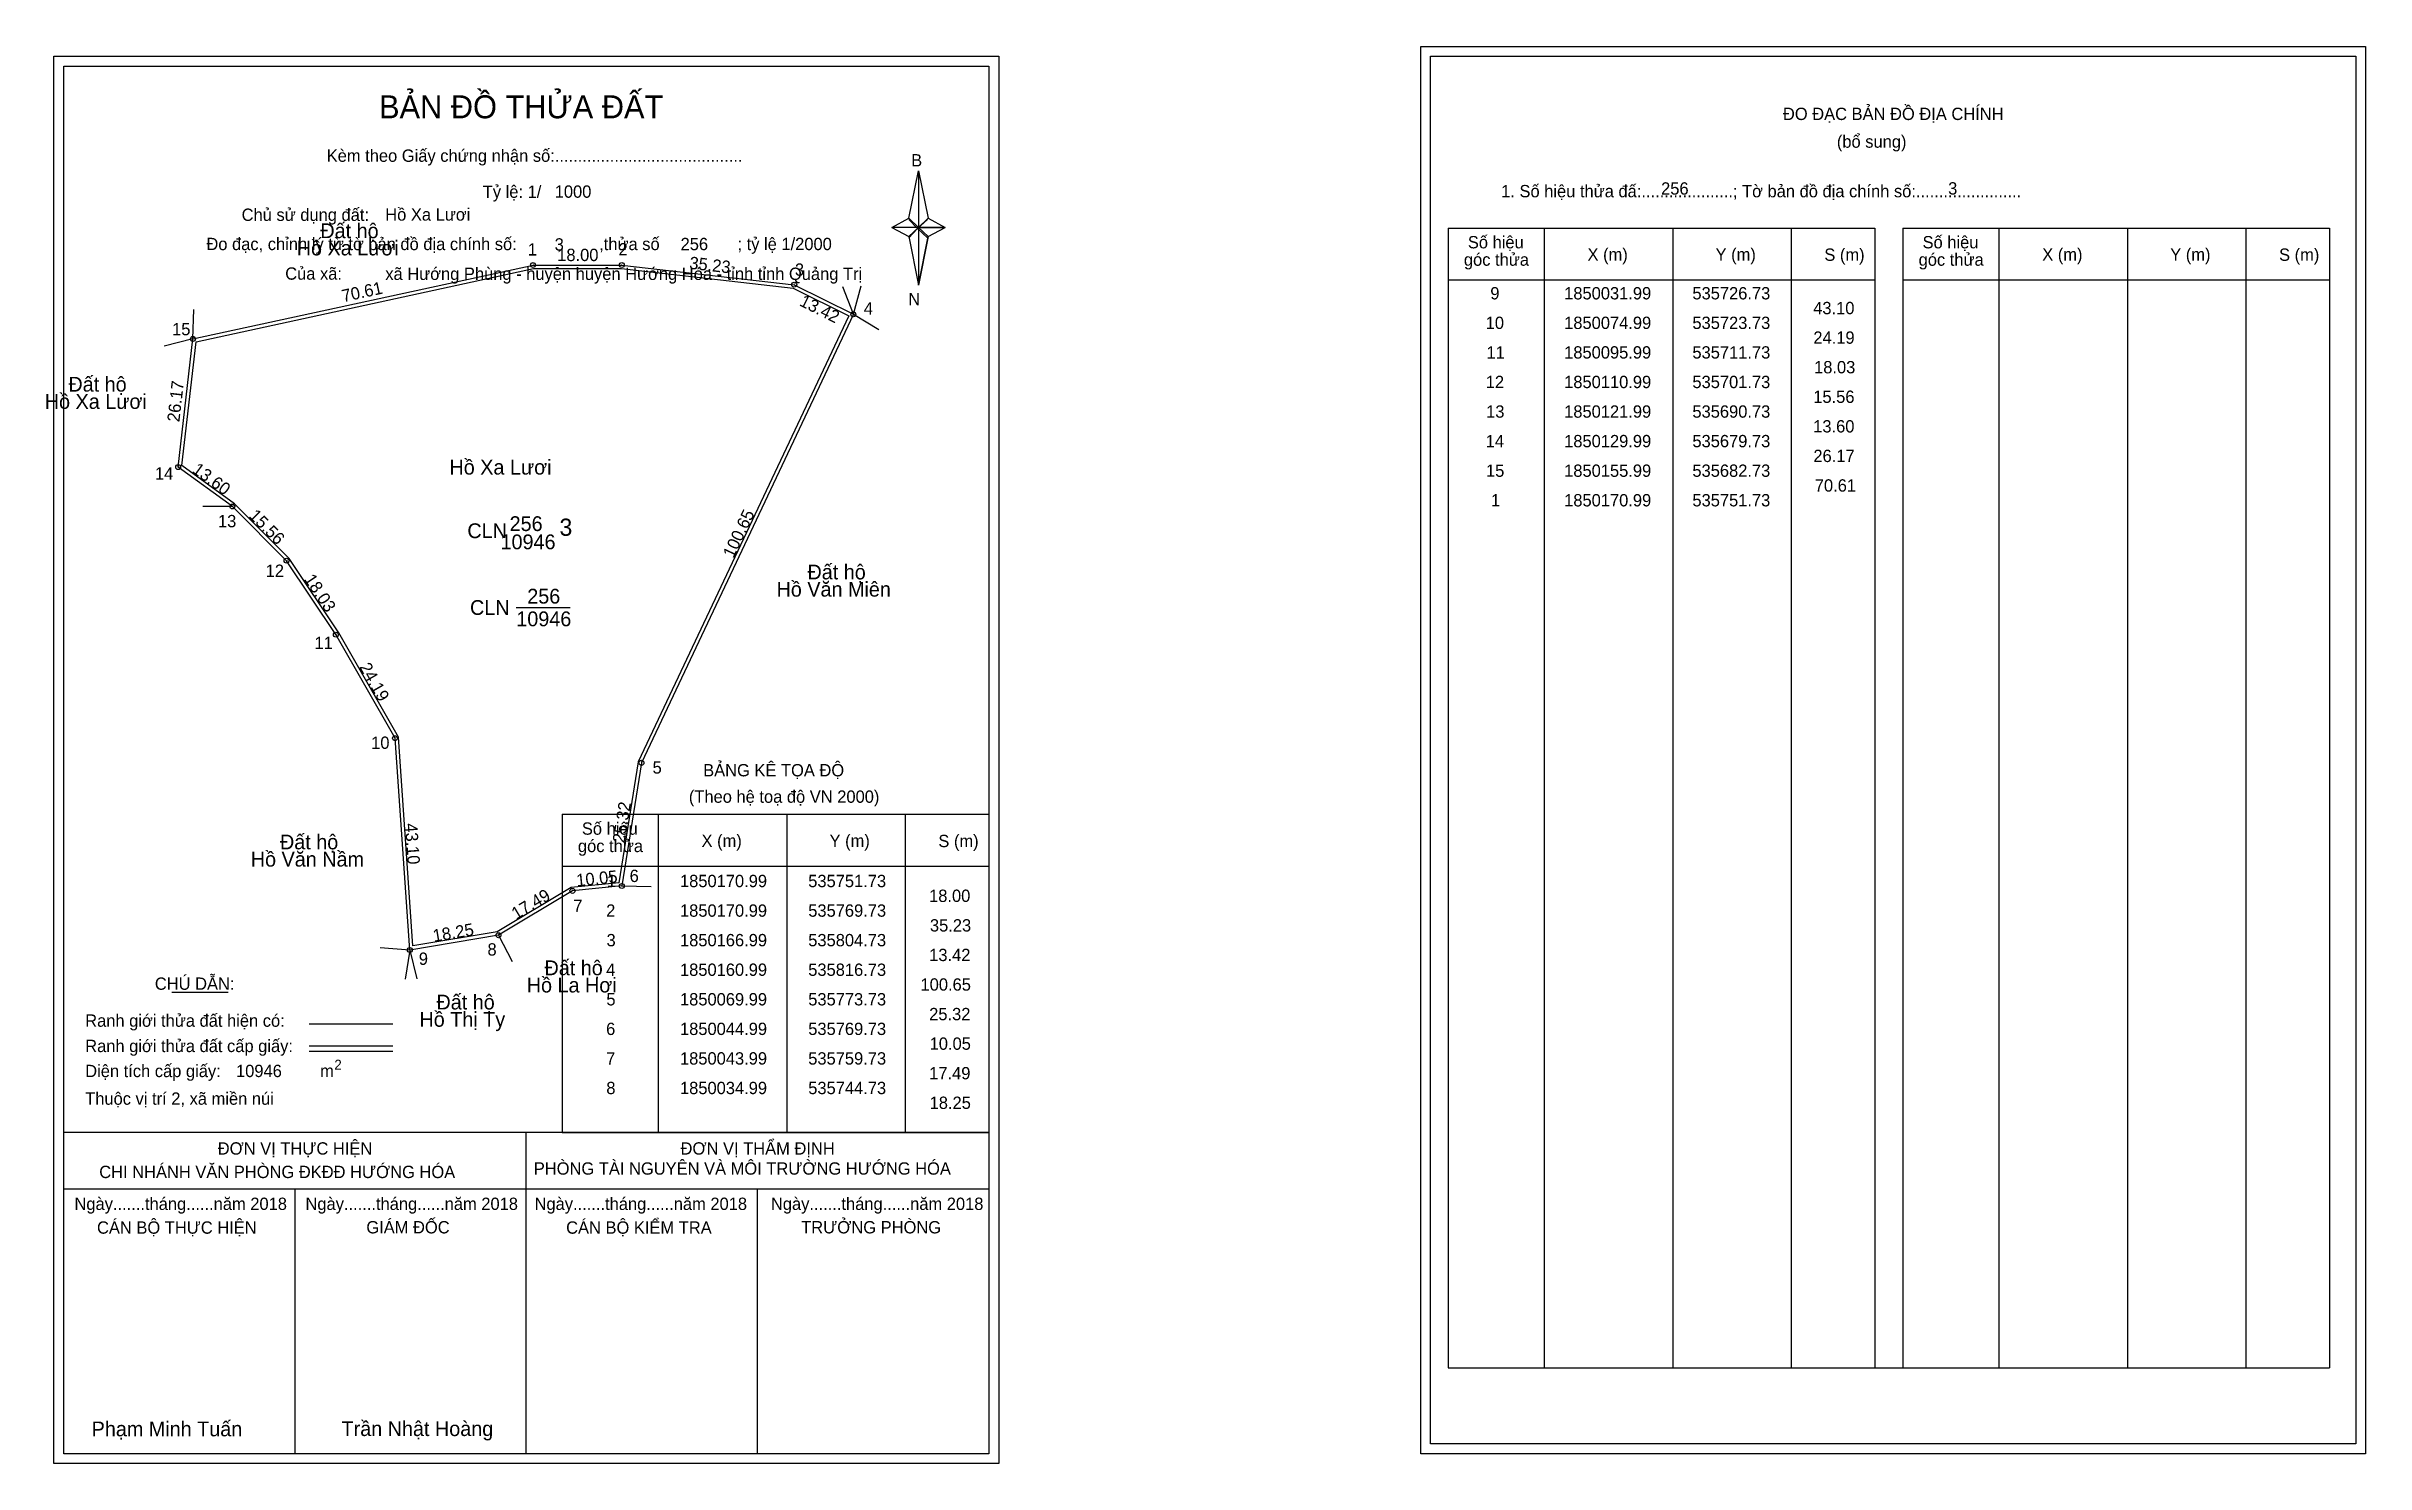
# Model space of a CAD drawing. Extents: x 535653 to 536124, y 1849928 to 1850215.
import ezdxf

# ---------------------------------------------------------------- set-up
doc = ezdxf.new("R2010")
doc.units = 0
for name, color, linetype in [('Level 1', 7, 'Continuous'), ('Level 10', 7, 'Continuous'), ('Level 11', 7, 'Continuous'), ('Level 13', 7, 'Continuous'), ('Level 2', 7, 'Continuous'), ('Level 27', 7, 'Continuous'), ('Level 3', 7, 'Continuous'), ('Level 36', 7, 'Continuous'), ('Level 4', 7, 'Continuous'), ('Level 49', 7, 'Continuous'), ('Level 5', 7, 'Continuous'), ('Level 53', 7, 'Continuous'), ('Level 55', 7, 'Continuous'), ('Level 6', 7, 'Continuous'), ('Level 63', 7, 'Continuous'), ('Level 7', 7, 'Continuous'), ('Level 9', 7, 'Continuous')]:
    doc.layers.add(name, color=color, linetype=linetype)

msp = doc.modelspace()

# ---------------------------------------------------------------- linework, layer by layer
at = {"layer": 'Level 1'}
for p, q in [((535933.85, 1850213.35), (535933.85, 1850213.35)), ((535656.53, 1850211.35), (535656.53, 1850211.35)), ((535827.95, 1850180.47), (535829.92, 1850190.11)), ((535829.92, 1850190.11), (535829.92, 1850178.59)), ((535829.92, 1850190.11), (535831.88, 1850180.47)), ((535824.5, 1850178.59), (535827.95, 1850180.47)), ((535827.95, 1850180.47), (535829.92, 1850178.59)), ((535829.77, 1850178.37), (535827.95, 1850180.25)), ((535831.74, 1850180.25), (535829.77, 1850178.37)), ((535829.77, 1850178.37), (535831.74, 1850180.25)), ((535831.88, 1850180.47), (535829.92, 1850178.59)), ((535829.92, 1850178.59), (535827.95, 1850176.75)), ((535829.77, 1850178.37), (535827.95, 1850176.53)), ((535827.95, 1850176.53), (535829.77, 1850178.37)), ((535827.95, 1850176.75), (535829.92, 1850166.89)), ((535831.74, 1850176.53), (535829.77, 1850178.37)), ((535829.92, 1850178.59), (535829.92, 1850166.89)), ((535829.92, 1850178.59), (535835.33, 1850178.59)), ((535829.92, 1850178.59), (535831.88, 1850176.75)), ((535831.88, 1850176.75), (535829.92, 1850166.89)), ((535831.88, 1850176.75), (535835.33, 1850178.59)), ((535937.38, 1850178.5), (536023.98, 1850178.5)), ((535956.97, 1849947.23), (535956.97, 1850178.5)), ((535983.04, 1849947.23), (535983.04, 1850178.5)), ((536007.02, 1850178.5), (536007.02, 1849947.23)), ((536023.98, 1850178.5), (536023.98, 1849947.23)), ((536029.64, 1850178.5), (536116.24, 1850178.5)), ((536049.23, 1849947.23), (536049.23, 1850178.5)), ((536075.3, 1849947.23), (536075.3, 1850178.5)), ((536099.27, 1850178.5), (536099.27, 1849947.23)), ((536116.24, 1850178.5), (536116.24, 1849947.23)), ((535937.38, 1850167.97), (536023.98, 1850167.97)), ((536029.64, 1850167.97), (536116.24, 1850167.97)), ((535757.62, 1850059.53), (535844.22, 1850059.53)), ((535777.21, 1849995), (535777.21, 1850059.53)), ((535803.28, 1849995), (535803.28, 1850059.53)), ((535827.25, 1850059.53), (535827.25, 1849995)), ((535757.62, 1850049), (535844.22, 1850049)), ((535678.44, 1850023.42), (535689.85, 1850023.42)), ((535706.31, 1850017.01), (535723.32, 1850017.01)), ((535706.31, 1850012.57), (535723.32, 1850012.57)), ((535706.31, 1850011.47), (535723.32, 1850011.47)), ((535763.35, 1849995), (535656.52, 1849995)), ((535844.22, 1849995), (535739.38, 1849995)), ((535750.37, 1849929.78), (535750.37, 1849995)), ((535757.62, 1849995), (535844.22, 1849995)), ((535844.22, 1849983.45), (535656.52, 1849983.45)), ((535703.45, 1849929.78), (535703.45, 1849983.45)), ((535797.3, 1849929.78), (535797.3, 1849983.45)), ((535937.38, 1849947.23), (536116.24, 1849947.23)), ((535844.22, 1849929.78), (535844.22, 1849929.78)), ((536121.55, 1849931.78), (536121.55, 1849931.78))]:
    msp.add_line(p, q, dxfattribs=at)
for points in [[(535827.95, 1850180.47), (535829.92, 1850190.11), (535829.92, 1850178.59)], [(535829.92, 1850178.59), (535831.88, 1850180.47), (535835.33, 1850178.59)], [(535824.5, 1850178.59), (535827.95, 1850176.75), (535829.92, 1850178.59)], [(535829.92, 1850178.59), (535829.92, 1850166.89), (535831.88, 1850176.75)]]:
    msp.add_lwpolyline(points, close=True, dxfattribs=at)
at = {"layer": 'Level 10'}
for points in [[(535744.73, 1850034.99), (535726.73, 1850031.99), (535723.73, 1850074.99), (535711.73, 1850095.99), (535701.73, 1850110.99), (535690.73, 1850121.99), (535679.73, 1850129.99), (535682.73, 1850155.99), (535751.73, 1850170.99), (535769.73, 1850170.99), (535804.73, 1850166.99), (535816.73, 1850160.99), (535773.73, 1850069.99), (535769.73, 1850044.99), (535759.73, 1850043.99)], [(535744.48, 1850035.66), (535727.37, 1850032.81), (535724.42, 1850075.2), (535712.33, 1850096.36), (535702.27, 1850111.44), (535691.19, 1850122.52), (535680.47, 1850130.32), (535683.37, 1850155.41), (535751.81, 1850170.29), (535769.69, 1850170.29), (535804.53, 1850166.31), (535815.8, 1850160.67), (535773.05, 1850070.2), (535769.12, 1850045.63), (535759.5, 1850044.67)]]:
    msp.add_lwpolyline(points, close=True, dxfattribs=at)
at = {"layer": 'Level 11'}
for centre in [(535751.73, 1850170.99), (535769.73, 1850170.99), (535804.73, 1850166.99), (535816.73, 1850160.99), (535682.73, 1850155.99), (535679.73, 1850129.99), (535690.73, 1850121.99), (535701.73, 1850110.99), (535711.73, 1850095.99), (535723.73, 1850074.99), (535773.73, 1850069.99), (535759.73, 1850043.99), (535769.73, 1850044.99), (535744.73, 1850034.99), (535744.73, 1850034.99), (535726.73, 1850031.99)]:
    msp.add_circle(centre, 0.5, dxfattribs=at)
at = {"layer": 'Level 27'}
for p, q in [((535816.73, 1850160.99), (535814.56, 1850166.59)), ((535816.73, 1850160.99), (535818.3, 1850166.78)), ((535682.73, 1850155.99), (535682.88, 1850161.99)), ((535816.73, 1850160.99), (535821.87, 1850157.9)), ((535682.73, 1850155.99), (535676.92, 1850154.49)), ((535690.73, 1850121.99), (535684.73, 1850121.99)), ((535769.73, 1850044.99), (535775.73, 1850044.88)), ((535744.73, 1850034.99), (535747.52, 1850029.68)), ((535726.73, 1850031.99), (535720.75, 1850032.42)), ((535726.73, 1850031.99), (535725.8, 1850026.06)), ((535726.73, 1850031.99), (535728.18, 1850026.17))]:
    msp.add_line(p, q, dxfattribs=at)
at = {"layer": 'Level 3'}
for p, q in [((535937.38, 1850178.5), (535937.38, 1849947.23)), ((536029.64, 1850178.5), (536029.64, 1849947.23)), ((535757.62, 1850059.53), (535757.62, 1849995))]:
    msp.add_line(p, q, dxfattribs=at)
at = {"layer": 'Level 63'}
for points in [[(535654.52, 1850213.35), (535846.22, 1850213.35), (535846.22, 1849927.78), (535654.52, 1849927.78)], [(535931.85, 1850215.35), (536123.55, 1850215.35), (536123.55, 1849929.78), (535931.85, 1849929.78)], [(535933.85, 1850213.35), (536121.55, 1850213.35), (536121.55, 1849931.78), (535933.85, 1849931.78)], [(535656.52, 1850211.35), (535844.22, 1850211.35), (535844.22, 1849929.78), (535656.52, 1849929.78)]]:
    msp.add_lwpolyline(points, close=True, dxfattribs=at)
at = {"layer": 'Level 9'}
msp.add_line((535748.34, 1850101.49), (535759.26, 1850101.49), dxfattribs=at)

# ---------------------------------------------------------------- texts
at = {"layer": 'Level 1'}
for s, height, p in [('BẢN ĐỒ THỬA ĐẤT', 4.6657, (535720.49, 1850200.76)), ('ĐO ĐẠC BẢN ĐỒ ĐỊA CHÍNH', 2.5, (536005.33, 1850200.41)), ('Kèm theo Giấy chứng nhận số:.........................................', 2.5, (535709.87, 1850191.93)), ('B', 2.5, (535828.46, 1850190.99)), ('(bổ sung)', 2.5, (536016.27, 1850194.79)), ('1. Số hiệu thửa đấ:....................; Tờ bản đồ địa chính số:.......................', 2.5, (535948.16, 1850184.73)), ('Chủ sử dụng đất:', 2.5, (535692.61, 1850179.94)), ('Đo đạc, chỉnh lý từ tờ bản đồ địa chính số:                  ,thửa số                 ; tỷ lệ 1/2000', 2.5, (535685.46, 1850174.01)), ('Số hiệu', 2.5, (535941.4, 1850174.37)), ('X (m)', 2.5, (535965.68, 1850171.89)), ('Y (m)', 2.5, (535991.66, 1850171.89)), ('S (m)', 2.5, (536013.73, 1850171.84)), ('Số hiệu', 2.5, (536033.66, 1850174.37)), ('X (m)', 2.5, (536057.94, 1850171.89)), ('Y (m)', 2.5, (536083.91, 1850171.89)), ('S (m)', 2.5, (536105.99, 1850171.84)), ('Của xã:', 2.5, (535701.45, 1850168.01)), ('góc thửa', 2.5, (535940.6, 1850170.84)), ('góc thửa', 2.5, (536032.86, 1850170.84)), ('N', 2.5, (535827.86, 1850162.82)), ('BẢNG KÊ TỌA ĐỘ', 2.5, (535786.25, 1850067.23)), ('(Theo hệ toạ độ VN 2000)', 2.5, (535783.35, 1850061.87)), ('Số hiệu', 2.5, (535761.64, 1850055.39)), ('góc thửa', 2.5, (535760.84, 1850051.86)), ('X (m)', 2.5, (535785.92, 1850052.92)), ('Y (m)', 2.5, (535811.89, 1850052.92)), ('S (m)', 2.5, (535833.97, 1850052.87)), ('CHÚ DẪN:', 2.5, (535675, 1850023.92)), ('Ranh giới thửa đất hiện có:', 2.5, (535660.87, 1850016.42)), ('Ranh giới thửa đất cấp giấy:', 2.5, (535660.87, 1850011.28)), ('2', 2, (535711.43, 1850007.73)), ('Diện tích cấp giấy:', 2.5, (535660.87, 1850006.2)), ('m', 2.5, (535708.53, 1850006.22)), ('Thuộc vị trí 2, xã miền núi', 2.5, (535660.87, 1850000.6)), ('ĐƠN VỊ THỰC HIỆN', 2.5, (535687.76, 1849990.48)), ('ĐƠN VỊ THẨM ĐỊNH', 2.5, (535781.66, 1849990.48)), ('CHI NHÁNH VĂN PHÒNG ĐKĐĐ HƯỚNG HÓA', 2.5, (535663.72, 1849985.72)), ('PHÒNG TÀI NGUYÊN VÀ MÔI TRƯỜNG HƯỚNG HÓA', 2.5, (535751.89, 1849986.41)), ('Ngày.......tháng......năm 2018', 2.5, (535658.69, 1849979.25)), ('Ngày.......tháng......năm 2018', 2.5, (535705.56, 1849979.25)), ('Ngày.......tháng......năm 2018', 2.5, (535752.04, 1849979.25)), ('Ngày.......tháng......năm 2018', 2.5, (535800, 1849979.25)), ('CÁN BỘ THỰC HIỆN', 2.5, (535663.27, 1849974.43)), ('GIÁM ĐỐC', 2.5, (535717.91, 1849974.49)), ('CÁN BỘ KIỂM TRA', 2.5, (535758.45, 1849974.43)), ('TRƯỞNG PHÒNG', 2.5, (535806.14, 1849974.49)), ('Phạm Minh Tuấn', 3, (535662.18, 1849933.32)), ('Trần Nhật Hoàng', 3, (535712.88, 1849933.37))]:
    msp.add_text(s, height=height, dxfattribs=at).set_placement(p)
at = {"layer": 'Level 11'}
msp.add_text('Tỷ lệ: 1/', height=2.5, dxfattribs=at).set_placement((535741.53, 1850184.62))
at = {"layer": 'Level 13'}
for s, p in [('256', (535750.56, 1850102.29)), ('CLN', (535738.95, 1850099.99)), ('10946', (535748.34, 1850097.69))]:
    msp.add_text(s, height=3, dxfattribs=at).set_placement(p)
at = {"layer": 'Level 2'}
msp.add_text('Hồ Xa Lươi', height=3, dxfattribs=at).set_placement((535734.78, 1850128.47))
at = {"layer": 'Level 3'}
msp.add_text('CLN', height=3, dxfattribs=at).set_placement((535738.41, 1850115.57))
at = {"layer": 'Level 36'}
for s, p in [('Đất hộ', (535708.58, 1850176.44)), ('Hồ Xa Lươi', (535703.79, 1850172.94)), ('Đất hộ', (535657.46, 1850145.3)), ('Hồ Xa Lươi', (535652.67, 1850141.8)), ('Đất hộ', (535807.42, 1850107.2)), ('Hồ Văn Miên', (535801.14, 1850103.7)), ('Hồ Văn Nầm', (535694.47, 1850048.92)), ('Đất hộ', (535700.39, 1850052.42)), ('Đất hộ', (535754.06, 1850026.88)), ('Hồ La Hơi', (535750.46, 1850023.38)), ('Hồ Thị Ty', (535728.69, 1850016.43)), ('Đất hộ', (535732.14, 1850019.93))]:
    msp.add_text(s, height=3, dxfattribs=at).set_placement(p)
at = {"layer": 'Level 4'}
msp.add_text('256', height=3, dxfattribs=at).set_placement((535746.98, 1850117.01))
at = {"layer": 'Level 49'}
for s, rotation, p in [('18.00', 360, (535756.64, 1850171.79)), ('35.23', 353.4802, (535783.35, 1850170.24)), ('70.61', 12.2648, (535713.22, 1850163.44)), ('13.42', 333.4349, (535805.61, 1850162.86)), ('26.17', 83.4181, (535679.97, 1850139.04)), ('13.60', 323.9726, (535682.39, 1850129.04)), ('15.56', 315, (535693.91, 1850119.94)), ('100.65', 64.708, (535792.39, 1850111.35)), ('18.03', 303.6901, (535705.18, 1850107.26)), ('24.19', 299.7449, (535716.4, 1850089.43)), ('25.32', 80.9097, (535770.3, 1850053.59)), ('43.10', 273.9909, (535725.74, 1850057.63)), ('10.05', 5.7106, (535760.64, 1850044.88)), ('17.49', 30.9638, (535748.32, 1850038.08)), ('18.25', 9.4623, (535731.62, 1850033.62))]:
    msp.add_text(s, height=2.5, rotation=rotation, dxfattribs=at).set_placement(p)
at = {"layer": 'Level 5'}
msp.add_text('10946', height=3, dxfattribs=at).set_placement((535745.14, 1850113.31))
at = {"layer": 'Level 53'}
for s, p in [('9', (535945.96, 1850164.01)), ('1850031.99', (535960.94, 1850164.01)), ('535726.73', (535986.96, 1850164.01)), ('10', (535945.02, 1850158.01)), ('1850074.99', (535960.94, 1850158.01)), ('535723.73', (535986.96, 1850158.01)), ('43.10', (536011.47, 1850161.01)), ('24.19', (536011.5, 1850155.01)), ('11', (535945.18, 1850152.01)), ('1850095.99', (535960.94, 1850152.01)), ('535711.73', (535986.96, 1850152.01)), ('18.03', (536011.65, 1850149.01)), ('12', (535945.03, 1850146.01)), ('1850110.99', (535960.94, 1850146.01)), ('535701.73', (535986.96, 1850146.01)), ('13', (535945.11, 1850140.01)), ('1850121.99', (535960.94, 1850140.01)), ('535690.73', (535986.96, 1850140.01)), ('15.56', (536011.48, 1850143.01)), ('13.60', (536011.47, 1850137.01)), ('14', (535945.02, 1850134.01)), ('1850129.99', (535960.94, 1850134.01)), ('535679.73', (535986.96, 1850134.01)), ('26.17', (536011.51, 1850131.01)), ('15', (535945.08, 1850128.01)), ('1850155.99', (535960.94, 1850128.01)), ('535682.73', (535986.96, 1850128.01)), ('70.61', (536011.79, 1850125.01)), ('1', (535946.1, 1850122.01)), ('1850170.99', (535960.94, 1850122.01)), ('535751.73', (535986.96, 1850122.01)), ('1', (535766.72, 1850044.75)), ('1850170.99', (535781.55, 1850044.75)), ('535751.73', (535807.57, 1850044.75)), ('18.00', (535832.09, 1850041.75)), ('2', (535766.57, 1850038.75)), ('1850170.99', (535781.55, 1850038.75)), ('535769.73', (535807.57, 1850038.75)), ('35.23', (535832.26, 1850035.75)), ('3', (535766.65, 1850032.75)), ('1850166.99', (535781.55, 1850032.75)), ('535804.73', (535807.57, 1850032.75)), ('4', (535766.56, 1850026.75)), ('1850160.99', (535781.55, 1850026.75)), ('535816.73', (535807.57, 1850026.75)), ('13.42', (535832.11, 1850029.75)), ('100.65', (535830.35, 1850023.75)), ('5', (535766.61, 1850020.75)), ('1850069.99', (535781.55, 1850020.75)), ('535773.73', (535807.57, 1850020.75)), ('25.32', (535832.11, 1850017.75)), ('6', (535766.56, 1850014.75)), ('1850044.99', (535781.55, 1850014.75)), ('535769.73', (535807.57, 1850014.75)), ('7', (535766.57, 1850008.75)), ('1850043.99', (535781.55, 1850008.75)), ('535759.73', (535807.57, 1850008.75)), ('10.05', (535832.2, 1850011.75)), ('8', (535766.6, 1850002.75)), ('1850034.99', (535781.55, 1850002.75)), ('535744.73', (535807.57, 1850002.75)), ('17.49', (535832.11, 1850005.75)), ('18.25', (535832.2, 1849999.75))]:
    msp.add_text(s, height=2.5, dxfattribs=at).set_placement(p)
at = {"layer": 'Level 55'}
for s, height, p in [('1', 0.4, (535751.62, 1850170.99)), ('0', 0.11, (535751.69, 1850170.88)), ('0', 0.11, (535751.69, 1850170.88)), ('2', 0.4, (535769.59, 1850170.99)), ('0', 0.11, (535769.69, 1850170.88)), ('0', 0.11, (535769.69, 1850170.88)), ('3', 0.4, (535804.61, 1850166.99)), ('0', 0.11, (535804.69, 1850166.88)), ('0', 0.11, (535804.69, 1850166.88)), ('4', 0.4, (535816.59, 1850160.99)), ('258', 0.11, (535816.61, 1850160.88)), ('0', 0.11, (535816.69, 1850160.88)), ('0', 0.11, (535816.69, 1850160.88)), ('15', 0.4, (535682.45, 1850155.99)), ('0', 0.11, (535682.69, 1850155.88)), ('0', 0.11, (535682.69, 1850155.88)), ('0', 0.11, (535682.69, 1850155.88)), ('0', 0.11, (535682.69, 1850155.88)), ('14', 0.4, (535679.44, 1850129.99)), ('0', 0.11, (535679.69, 1850129.88)), ('0', 0.11, (535679.69, 1850129.88)), ('13', 0.4, (535690.46, 1850121.99)), ('255', 0.11, (535690.61, 1850121.88)), ('0', 0.11, (535690.69, 1850121.88)), ('0', 0.11, (535690.69, 1850121.88)), ('12', 0.4, (535701.45, 1850110.99)), ('255', 0.11, (535701.61, 1850110.88)), ('11', 0.4, (535711.47, 1850095.99)), ('255', 0.11, (535711.61, 1850095.88)), ('10', 0.4, (535723.45, 1850074.99)), ('255', 0.11, (535723.61, 1850074.88)), ('5', 0.4, (535773.6, 1850069.99)), ('258', 0.11, (535773.61, 1850069.88)), ('7', 0.4, (535759.6, 1850043.99)), ('257', 0.11, (535759.61, 1850043.88)), ('6', 0.4, (535769.59, 1850044.99)), ('258', 0.11, (535769.61, 1850044.88)), ('257', 0.11, (535769.61, 1850044.88)), ('8', 0.4, (535744.6, 1850034.99)), ('257', 0.11, (535744.61, 1850034.88)), ('0', 0.11, (535744.69, 1850034.88)), ('9', 0.4, (535726.59, 1850031.99)), ('255', 0.11, (535726.61, 1850031.88)), ('0', 0.11, (535726.69, 1850031.88))]:
    msp.add_text(s, height=height, dxfattribs=at).set_placement(p)
at = {"layer": 'Level 6'}
for s, p in [('1000', (535756.13, 1850184.64)), ('256', (535980.61, 1850185.27)), ('3', (536038.85, 1850185.29)), ('Hồ Xa Lươi', (535721.75, 1850180)), ('3', (535756.13, 1850173.92)), ('256', (535781.67, 1850174)), ('xã Hướng Phùng - huyện huyện Hướng Hóa - tỉnh tỉnh Quảng Trị', (535721.76, 1850167.96)), ('10946', (535691.47, 1850006.21))]:
    msp.add_text(s, height=2.5, dxfattribs=at).set_placement(p)
at = {"layer": 'Level 7'}
msp.add_text('3', height=3.5, dxfattribs=at).set_placement((535757.1, 1850116.04))
at = {"layer": 'Level 9'}
for s, p in [('1', (535750.69, 1850172.92)), ('2', (535769.07, 1850172.93)), ('3', (535804.87, 1850168.81)), ('4', (535818.84, 1850160.94)), ('15', (535678.5, 1850156.73)), ('14', (535675.02, 1850127.45)), ('13', (535687.81, 1850117.78)), ('12', (535697.49, 1850107.71)), ('11', (535707.39, 1850093.06)), ('10', (535718.89, 1850072.81)), ('5', (535775.99, 1850067.79)), ('6', (535771.33, 1850045.79)), ('7', (535759.9, 1850039.7)), ('8', (535742.49, 1850030.87)), ('9', (535728.56, 1850028.98))]:
    msp.add_text(s, height=2.5, dxfattribs=at).set_placement(p)

doc.saveas('drawing.dxf')
